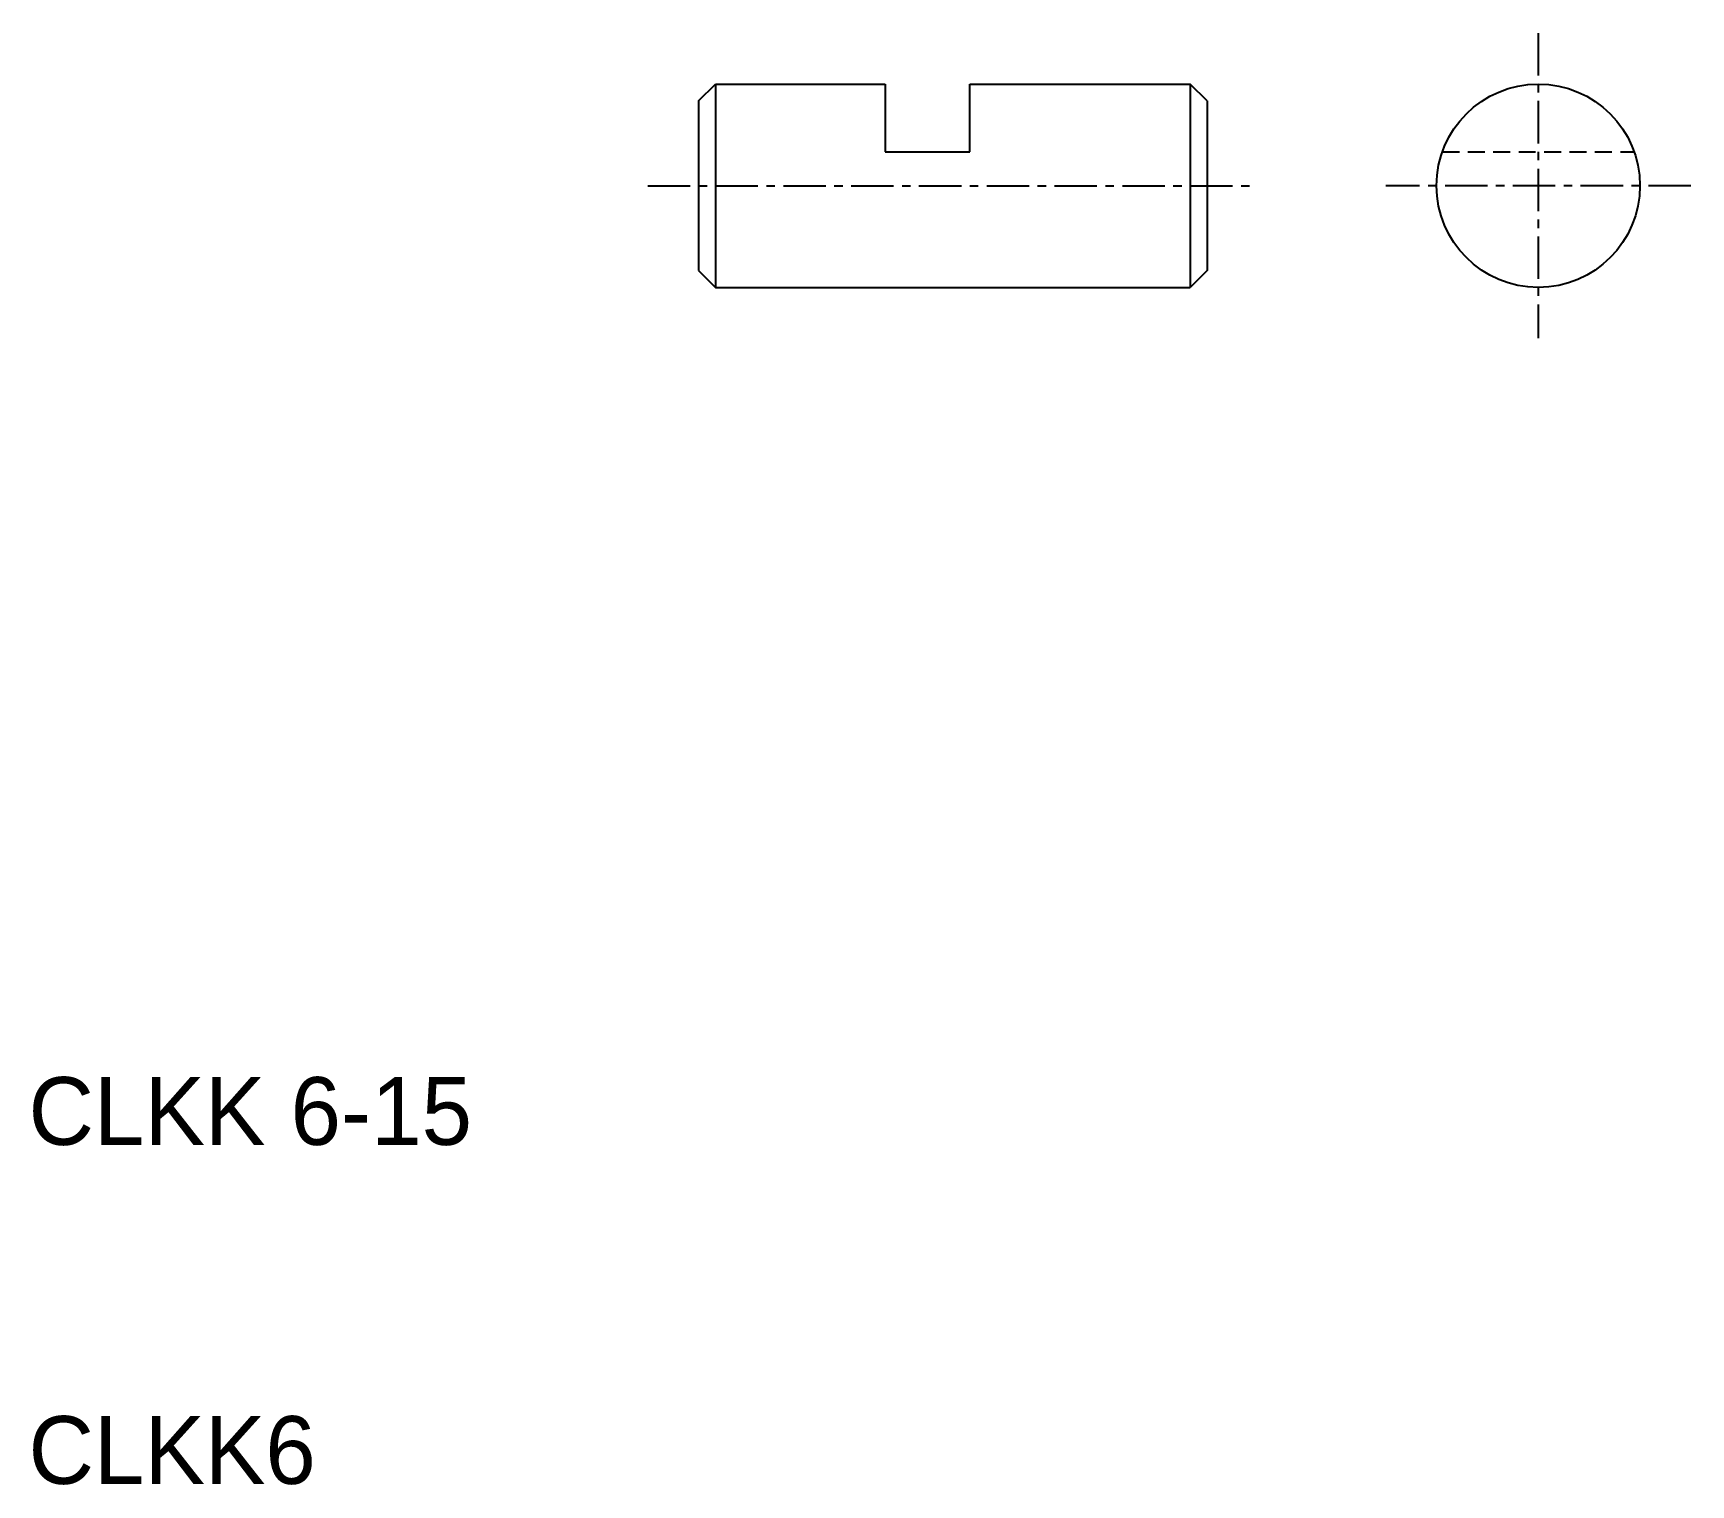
# Model space of a CAD drawing. Extents: x -45.9 to 3, y 144.7 to 187.5.
import ezdxf

# ---------------------------------------------------------------- set-up
doc = ezdxf.new("R2010")
doc.units = 0
doc.linetypes.add('CENTER', pattern=[2, 1.25, -0.25, 0.25, -0.25])
doc.linetypes.add('DASHED', pattern=[0.75, 0.5, -0.25])
doc.layers.get('0').update_dxf_attribs({"linetype": 'CONTINUOUS'})
doc.layers.add('CENTER', color=1, linetype='CENTER')

msp = doc.modelspace()

# ---------------------------------------------------------------- linework, layer by layer
at = {"color": 7, "linetype": 'CONTINUOUS'}
for p, q in [((-26.233, 185.548), (-25.733, 186.048)), ((-25.733, 186.048), (-25.733, 180.048)), ((-25.733, 186.048), (-20.733, 186.048)), ((-20.733, 186.048), (-20.733, 184.048)), ((-18.233, 184.048), (-18.233, 186.048)), ((-18.233, 186.048), (-11.733, 186.048)), ((-11.733, 186.048), (-11.733, 180.048)), ((-11.233, 185.548), (-11.733, 186.048)), ((-26.233, 185.548), (-26.233, 180.548)), ((-11.233, 185.548), (-11.233, 180.548)), ((-20.733, 184.048), (-18.233, 184.048)), ((-26.233, 180.548), (-25.733, 180.048)), ((-11.233, 180.548), (-11.733, 180.048)), ((-25.733, 180.048), (-11.733, 180.048))]:
    msp.add_line(p, q, dxfattribs=at)
at = {"color": 3, "linetype": 'DASHED'}
msp.add_line((-4.292, 184.048), (1.365, 184.048), dxfattribs=at)
at = {"color": 7, "linetype": 'CONTINUOUS'}
msp.add_circle((-1.464, 183.048), 3, dxfattribs=at)
at = {"layer": 'CENTER', "color": 1, "linetype": 'CENTER'}
for p, q in [((-1.464, 187.548), (-1.464, 178.548)), ((-27.733, 183.048), (-9.733, 183.048)), ((3.036, 183.048), (-5.964, 183.048))]:
    msp.add_line(p, q, dxfattribs=at)

# ---------------------------------------------------------------- texts
at = {"color": 7, "linetype": 'CONTINUOUS'}
for s, p in [('CLKK 6-15', (-46, 154.754)), ('CLKK6', (-46, 144.754))]:
    msp.add_text(s, height=2, dxfattribs=at).set_placement(p)

doc.saveas('drawing.dxf')
